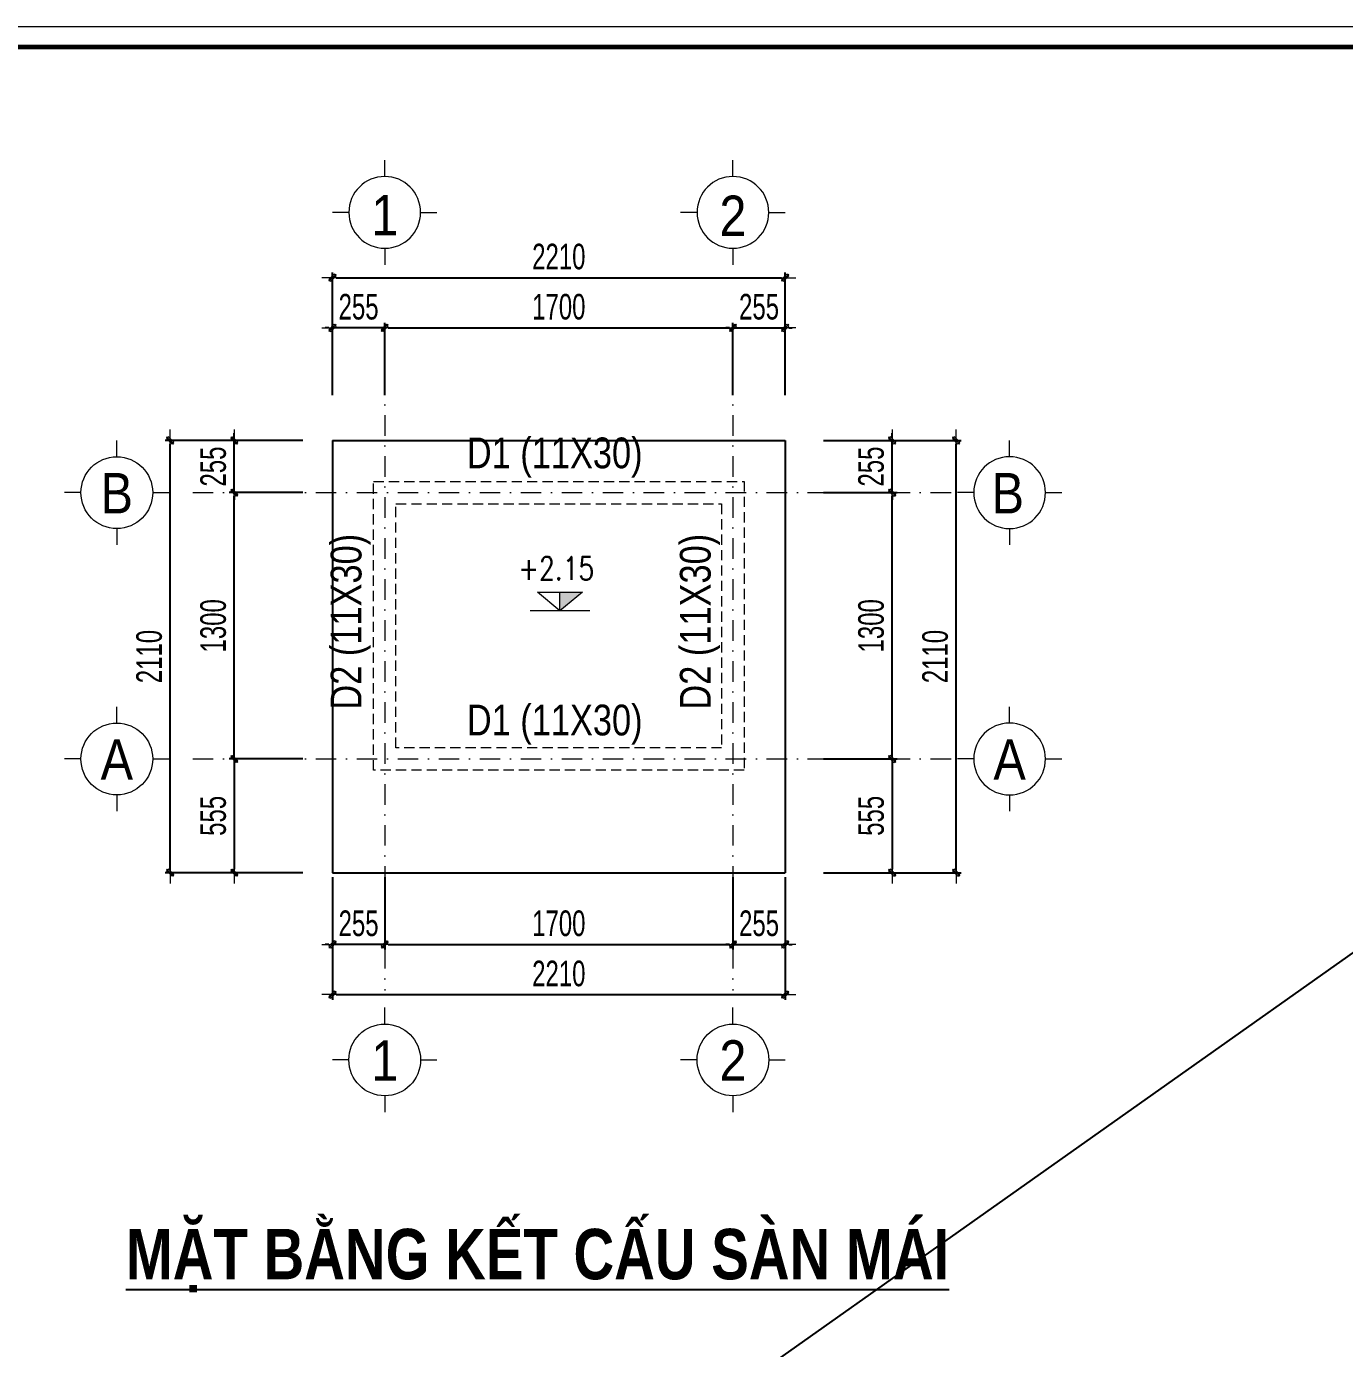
# Model space of a CAD drawing. Header units: millimetres. Extents: x -211129 to 461116, y -574633 to 115.
# Drawn here: x 309646 to 316081, y -538145 to -531691 of the extents above; entities that cross this region are included whole.
import ezdxf
from ezdxf.enums import TextEntityAlignment as Align

# ---------------------------------------------------------------- set-up
doc = ezdxf.new("R2010")
doc.units = ezdxf.units.MM
doc.header["$MEASUREMENT"] = 0
doc.header["$PDMODE"] = 32
doc.linetypes.add('DASHDOT', pattern=[1, 0.5, -0.25, 0, -0.25])
doc.linetypes.add('HIDDEN', pattern=[0.375, 0.25, -0.125])
doc.layers.get('Defpoints').update_dxf_attribs({"color": 1})
doc.layers.add('KCS_Plotter', color=11, linetype='Continuous', plot=False)
for name, color, linetype, lineweight in [('Khungten_LCDI', 7, 'Continuous', 5), ('LC Dim', 8, 'Continuous', 18), ('LC ISO', 153, 'Continuous', 13), ('LC MANH DUT', 35, 'HIDDEN', 5), ('LC Net manh', 133, 'Continuous', 5), ('LC Net thay', 63, 'Continuous', 25), ('LC Net truc', 79, 'DASHDOT', 13), ('LC Text1', 3, 'Continuous', 20), ('LC Text2', 7, 'Continuous', 25)]:
    doc.layers.add(name, color=color, linetype=linetype, lineweight=lineweight)
doc.styles.add('HOATBIF', font='hoatbif.shx', dxfattribs={"width": 0.7})
doc.styles.add('Khungten', font='VHAVAN.TTF', dxfattribs={"width": 0.9, "height": 5000})
doc.styles.add('LC 1', font='VHAVANB.TTF')
doc.styles.add('LC3', font='VHARIALB.TTF', dxfattribs={"width": 0.8})
doc.styles.add('T1', font='Vnsimli.shx', dxfattribs={"width": 0.8})
doc.styles.add('T2', font='VHARIAL.TTF', dxfattribs={"width": 0.8})
doc.styles.add('Title', font='VHBLACK.TTF', dxfattribs={"width": 0.8})
doc.dimstyles.new('1-100(1-50)', dxfattribs={"dimscale": 50, "dimtxt": 2.5, "dimasz": 0.35, "dimexe": 0.5, "dimexo": 0, "dimgap": 0.8, "dimtad": 1, "dimdec": 0, "dimzin": 0, "dimdsep": 46, "dimtxsty": 'HOATBIF', "dimblk1": 'DOT', "dimblk2": 'DOT', "dimsah": 1, "dimcen": -1, "dimdle": 1, "dimclrd": 256, "dimclre": 256, "dimclrt": 4, "dimadec": 3, "dimazin": 2, "dimtfac": 0.333333, "dimtdec": 0, "dimtix": 1, "dimtmove": 2, "dimatfit": 3, "dimldrblk": 'DOT', "dimfxl": 1, "dimtvp": 0.833333, "dimtolj": 1, "dimtzin": 0, "dimarcsym": 0})

# ---------------------------------------------------------------- blocks, each defined once
blk = doc.blocks.new('lcdi fix')
at = {"layer": 'Defpoints', "lineweight": 0}
blk.add_lwpolyline([(-1200, -14850), (-1200, 14850), (40800, 14850), (40800, -14850)], close=True, dxfattribs=at)
at = {"layer": 'Khungten_LCDI', "color": 5, "lineweight": 60}
blk.add_lwpolyline([(0, -14650), (0, 14650), (40600, 14650), (40600, -14650)], close=True, dxfattribs=at)
at = {"color": 7, "style": 'Khungten', "width": 0.8}
for tag, p in [('REVISION', (39499, -10746)), ('NGAYHT', (39546, -11609))]:
    blk.add_attdef(tag, text='', height=200, dxfattribs=at).set_placement(p, align=Align.CENTER)
at = {"layer": 'LC Text1', "color": 3, "style": 'LC 1', "width": 1.834006}
for tag, p, p2 in [('TENBANVE1', (36913, -8886), (40339, -8886)), ('TENBANVE2', (36913, -9562), (40339, -9562))]:
    blk.add_attdef(tag, text='', height=250, dxfattribs=at).set_placement(p, p2, align=Align.FIT)
at = {"layer": 'LC Text1', "style": 'Title', "width": 0.7}
blk.add_attdef('SOBANVE', text='', height=250, dxfattribs=at).set_placement((39562, -13896), align=Align.CENTER)
blk = doc.blocks.new('TTRUC')
at = {"layer": 'LC ISO'}
for p, q in [((0, 6.95), (0, 10.13)), ((-6.95, 0), (-10.13, 0)), ((6.95, 0), (10.13, 0)), ((0, -6.95), (0, -10.13))]:
    blk.add_line(p, q, dxfattribs=at)
at = {"layer": 'LC Net manh'}
blk.add_circle((0, 0), 6.95, dxfattribs=at)
blk = doc.blocks.new('DOT')
at = {"layer": 'LC Dim'}
blk.add_line((-3, 0), (3, 0), dxfattribs=at)
at = {"layer": 'LC Dim', "color": 4}
blk.add_line((-1, -1), (1, 1), dxfattribs=at)
blk.add_lwpolyline([(0.5, 1), (-1, -0.5), (-0.5, -1), (1, 0.5)], close=True, dxfattribs=at)
blk = doc.blocks.new('*D1063')
at = {"layer": 'Defpoints', "color": 0, "ltscale": 2, "transparency": 16777216}
for p in [(310660.7, -533966.9), (310995.8, -533966.9), (310995.8, -535266.9)]:
    blk.add_point(p, dxfattribs=at)
at = {"layer": 'LC Dim', "lineweight": -2, "ltscale": 2, "transparency": 16777216}
for p, q in [((310995.8, -533966.9), (310635.7, -533966.9)), ((310660.7, -535249.4), (310660.7, -533984.4)), ((310995.8, -535266.9), (310635.7, -535266.9))]:
    blk.add_line(p, q, dxfattribs=at)
at = {"layer": 'LC Dim', "lineweight": -2, "ltscale": 2, "transparency": 16777216, "xscale": 17.5, "yscale": 17.5, "zscale": 17.5}
for p, rotation in [((310660.7, -533966.9), 90), ((310660.7, -535266.9), 270)]:
    blk.add_blockref('DOT', p, dxfattribs=dict(at, rotation=rotation))
at = {"layer": 'LC Dim', "color": 4, "ltscale": 2, "transparency": 16777216, "insert": (310558.2, -534616.9), "char_height": 125, "attachment_point": 5, "rotation": 90, "style": 'HOATBIF'}
blk.add_mtext('\\A1;1300', dxfattribs=at)
blk = doc.blocks.new('_Dot')
at = {"color": 0, "linetype": 'ByBlock', "lineweight": -2}
blk.add_line((-0.5, 0), (-1, 0), dxfattribs=at)
at = {"color": 0, "linetype": 'ByBlock', "const_width": 0.5}
blk.add_lwpolyline([(-0.25, 0, 1), (0.25, 0, 1)], format="xyb", close=True, dxfattribs=at)
blk = doc.blocks.new('*D1064')
at = {"layer": 'Defpoints', "color": 0, "ltscale": 2, "transparency": 16777216}
for p in [(310660.7, -533711.9), (310995.8, -533711.9), (310995.8, -533966.9)]:
    blk.add_point(p, dxfattribs=at)
at = {"layer": 'LC Dim', "lineweight": -2, "ltscale": 2, "transparency": 16777216}
for p, q in [((310660.7, -533694.4), (310660.7, -533676.9)), ((310995.8, -533711.9), (310635.7, -533711.9)), ((310660.7, -533966.9), (310660.7, -533711.9)), ((310995.8, -533966.9), (310635.7, -533966.9)), ((310660.7, -533984.4), (310660.7, -534001.9))]:
    blk.add_line(p, q, dxfattribs=at)
at = {"layer": 'LC Dim', "lineweight": -2, "ltscale": 2, "transparency": 16777216, "xscale": 17.5, "yscale": 17.5, "zscale": 17.5}
for p, rotation in [((310660.7, -533711.9), 270), ((310660.7, -533966.9), 90)]:
    blk.add_blockref('DOT', p, dxfattribs=dict(at, rotation=rotation))
at = {"layer": 'LC Dim', "color": 4, "ltscale": 2, "transparency": 16777216, "insert": (310558.2, -533839.4), "char_height": 125, "attachment_point": 5, "rotation": 90, "style": 'HOATBIF'}
blk.add_mtext('\\A1;255', dxfattribs=at)
blk = doc.blocks.new('*D1065')
at = {"layer": 'Defpoints', "color": 0, "ltscale": 2, "transparency": 16777216}
for p in [(310995.8, -535266.9), (310660.7, -535821.9), (310995.8, -535821.9)]:
    blk.add_point(p, dxfattribs=at)
at = {"layer": 'LC Dim', "lineweight": -2, "ltscale": 2, "transparency": 16777216}
for p, q in [((310995.8, -535266.9), (310635.7, -535266.9)), ((310660.7, -535284.4), (310660.7, -535804.4)), ((310995.8, -535821.9), (310635.7, -535821.9))]:
    blk.add_line(p, q, dxfattribs=at)
at = {"layer": 'LC Dim', "lineweight": -2, "ltscale": 2, "transparency": 16777216, "xscale": 17.5, "yscale": 17.5, "zscale": 17.5}
for p, rotation in [((310660.7, -535266.9), 90), ((310660.7, -535821.9), 270)]:
    blk.add_blockref('DOT', p, dxfattribs=dict(at, rotation=rotation))
at = {"layer": 'LC Dim', "color": 4, "ltscale": 2, "transparency": 16777216, "insert": (310558.2, -535544.4), "char_height": 125, "attachment_point": 5, "rotation": 90, "style": 'HOATBIF'}
blk.add_mtext('\\A1;555', dxfattribs=at)
blk = doc.blocks.new('*D1066')
at = {"layer": 'Defpoints', "color": 0, "ltscale": 2, "transparency": 16777216}
for p in [(311395.2, -535844.2), (313095.2, -535844.2), (313095.2, -536172.1)]:
    blk.add_point(p, dxfattribs=at)
at = {"layer": 'LC Dim', "lineweight": -2, "ltscale": 2, "transparency": 16777216}
for p, q in [((311395.2, -535844.2), (311395.2, -536197.1)), ((313095.2, -535844.2), (313095.2, -536197.1)), ((311412.7, -536172.1), (313077.7, -536172.1))]:
    blk.add_line(p, q, dxfattribs=at)
at = {"layer": 'LC Dim', "lineweight": -2, "ltscale": 2, "transparency": 16777216, "xscale": 17.5, "yscale": 17.5, "zscale": 17.5, "rotation": 180}
blk.add_blockref('DOT', (311395.2, -536172.1), dxfattribs=at)
at = {"layer": 'LC Dim', "lineweight": -2, "ltscale": 2, "transparency": 16777216, "xscale": 17.5, "yscale": 17.5, "zscale": 17.5}
blk.add_blockref('DOT', (313095.2, -536172.1), dxfattribs=at)
at = {"layer": 'LC Dim', "color": 4, "ltscale": 2, "transparency": 16777216, "insert": (312245.2, -536069.6), "char_height": 125, "attachment_point": 5, "style": 'HOATBIF'}
blk.add_mtext('\\A1;1700', dxfattribs=at)
blk = doc.blocks.new('*D1067')
at = {"layer": 'Defpoints', "color": 0, "ltscale": 2, "transparency": 16777216}
for p in [(313095.2, -535844.2), (313350.2, -535844.2), (313350.2, -536172.1)]:
    blk.add_point(p, dxfattribs=at)
at = {"layer": 'LC Dim', "lineweight": -2, "ltscale": 2, "transparency": 16777216}
for p, q in [((313095.2, -535844.2), (313095.2, -536197.1)), ((313350.2, -535844.2), (313350.2, -536197.1)), ((313077.7, -536172.1), (313060.2, -536172.1)), ((313095.2, -536172.1), (313350.2, -536172.1)), ((313367.7, -536172.1), (313385.2, -536172.1))]:
    blk.add_line(p, q, dxfattribs=at)
at = {"layer": 'LC Dim', "lineweight": -2, "ltscale": 2, "transparency": 16777216, "xscale": 17.5, "yscale": 17.5, "zscale": 17.5}
blk.add_blockref('DOT', (313095.2, -536172.1), dxfattribs=at)
at = {"layer": 'LC Dim', "lineweight": -2, "ltscale": 2, "transparency": 16777216, "xscale": 17.5, "yscale": 17.5, "zscale": 17.5, "rotation": 180}
blk.add_blockref('DOT', (313350.2, -536172.1), dxfattribs=at)
at = {"layer": 'LC Dim', "color": 4, "ltscale": 2, "transparency": 16777216, "insert": (313222.7, -536069.6), "char_height": 125, "attachment_point": 5, "style": 'HOATBIF'}
blk.add_mtext('\\A1;255', dxfattribs=at)
blk = doc.blocks.new('*D1068')
at = {"layer": 'Defpoints', "color": 0, "ltscale": 2, "transparency": 16777216}
for p in [(311140.2, -535844.2), (311395.2, -535844.2), (311140.2, -536172.1)]:
    blk.add_point(p, dxfattribs=at)
at = {"layer": 'LC Dim', "lineweight": -2, "ltscale": 2, "transparency": 16777216}
for p, q in [((311140.2, -535844.2), (311140.2, -536197.1)), ((311395.2, -535844.2), (311395.2, -536197.1)), ((311122.7, -536172.1), (311105.2, -536172.1)), ((311395.2, -536172.1), (311140.2, -536172.1)), ((311412.7, -536172.1), (311430.2, -536172.1))]:
    blk.add_line(p, q, dxfattribs=at)
at = {"layer": 'LC Dim', "lineweight": -2, "ltscale": 2, "transparency": 16777216, "xscale": 17.5, "yscale": 17.5, "zscale": 17.5}
blk.add_blockref('DOT', (311140.2, -536172.1), dxfattribs=at)
at = {"layer": 'LC Dim', "lineweight": -2, "ltscale": 2, "transparency": 16777216, "xscale": 17.5, "yscale": 17.5, "zscale": 17.5, "rotation": 180}
blk.add_blockref('DOT', (311395.2, -536172.1), dxfattribs=at)
at = {"layer": 'LC Dim', "color": 4, "ltscale": 2, "transparency": 16777216, "insert": (311267.7, -536069.6), "char_height": 125, "attachment_point": 5, "style": 'HOATBIF'}
blk.add_mtext('\\A1;255', dxfattribs=at)
blk = doc.blocks.new('*D1094')
at = {"layer": 'Defpoints', "color": 0, "ltscale": 2, "transparency": 16777216}
for p in [(311140.2, -535844.2), (313350.2, -535844.2), (313350.2, -536417.1)]:
    blk.add_point(p, dxfattribs=at)
at = {"layer": 'LC Dim', "lineweight": -2, "ltscale": 2, "transparency": 16777216}
for p, q in [((311140.2, -535844.2), (311140.2, -536442.1)), ((313350.2, -535844.2), (313350.2, -536442.1)), ((311157.7, -536417.1), (313332.7, -536417.1))]:
    blk.add_line(p, q, dxfattribs=at)
at = {"layer": 'LC Dim', "lineweight": -2, "ltscale": 2, "transparency": 16777216, "xscale": 17.5, "yscale": 17.5, "zscale": 17.5, "rotation": 180}
blk.add_blockref('DOT', (311140.2, -536417.1), dxfattribs=at)
at = {"layer": 'LC Dim', "lineweight": -2, "ltscale": 2, "transparency": 16777216, "xscale": 17.5, "yscale": 17.5, "zscale": 17.5}
blk.add_blockref('DOT', (313350.2, -536417.1), dxfattribs=at)
at = {"layer": 'LC Dim', "color": 4, "ltscale": 2, "transparency": 16777216, "insert": (312245.2, -536314.6), "char_height": 125, "attachment_point": 5, "style": 'HOATBIF'}
blk.add_mtext('\\A1;2210', dxfattribs=at)
blk = doc.blocks.new('*D1095')
at = {"layer": 'Defpoints', "color": 0, "ltscale": 2, "transparency": 16777216}
for p in [(310348.1, -533711.9), (310754.7, -533711.9), (310754.7, -535821.9)]:
    blk.add_point(p, dxfattribs=at)
at = {"layer": 'LC Dim', "lineweight": -2, "ltscale": 2, "transparency": 16777216}
for p, q in [((310754.7, -533711.9), (310323.1, -533711.9)), ((310348.1, -535804.4), (310348.1, -533729.4)), ((310754.7, -535821.9), (310323.1, -535821.9))]:
    blk.add_line(p, q, dxfattribs=at)
at = {"layer": 'LC Dim', "lineweight": -2, "ltscale": 2, "transparency": 16777216, "xscale": 17.5, "yscale": 17.5, "zscale": 17.5}
for p, rotation in [((310348.1, -533711.9), 90), ((310348.1, -535821.9), 270)]:
    blk.add_blockref('DOT', p, dxfattribs=dict(at, rotation=rotation))
at = {"layer": 'LC Dim', "color": 4, "ltscale": 2, "transparency": 16777216, "insert": (310245.6, -534766.9), "char_height": 125, "attachment_point": 5, "rotation": 90, "style": 'HOATBIF'}
blk.add_mtext('\\A1;2110', dxfattribs=at)
blk = doc.blocks.new('*D1096')
at = {"layer": 'Defpoints', "color": 0, "ltscale": 2, "transparency": 16777216}
for p in [(313537.4, -533966.9), (313872.6, -533966.9), (313537.4, -535266.9)]:
    blk.add_point(p, dxfattribs=at)
at = {"layer": 'LC Dim', "lineweight": -2, "ltscale": 2, "transparency": 16777216}
for p, q in [((313537.4, -533966.9), (313897.6, -533966.9)), ((313872.6, -535249.4), (313872.6, -533984.4)), ((313537.4, -535266.9), (313897.6, -535266.9))]:
    blk.add_line(p, q, dxfattribs=at)
at = {"layer": 'LC Dim', "lineweight": -2, "ltscale": 2, "transparency": 16777216, "xscale": 17.5, "yscale": 17.5, "zscale": 17.5}
for p, rotation in [((313872.6, -533966.9), 90), ((313872.6, -535266.9), 270)]:
    blk.add_blockref('DOT', p, dxfattribs=dict(at, rotation=rotation))
at = {"layer": 'LC Dim', "color": 4, "ltscale": 2, "transparency": 16777216, "insert": (313770.1, -534616.9), "char_height": 125, "attachment_point": 5, "rotation": 90, "style": 'HOATBIF'}
blk.add_mtext('\\A1;1300', dxfattribs=at)
blk = doc.blocks.new('*D1097')
at = {"layer": 'Defpoints', "color": 0, "ltscale": 2, "transparency": 16777216}
for p in [(313537.4, -533711.9), (313872.6, -533711.9), (313537.4, -533966.9)]:
    blk.add_point(p, dxfattribs=at)
at = {"layer": 'LC Dim', "lineweight": -2, "ltscale": 2, "transparency": 16777216}
for p, q in [((313872.6, -533694.4), (313872.6, -533676.9)), ((313537.4, -533711.9), (313897.6, -533711.9)), ((313872.6, -533966.9), (313872.6, -533711.9)), ((313537.4, -533966.9), (313897.6, -533966.9)), ((313872.6, -533984.4), (313872.6, -534001.9))]:
    blk.add_line(p, q, dxfattribs=at)
at = {"layer": 'LC Dim', "lineweight": -2, "ltscale": 2, "transparency": 16777216, "xscale": 17.5, "yscale": 17.5, "zscale": 17.5}
for p, rotation in [((313872.6, -533711.9), 270), ((313872.6, -533966.9), 90)]:
    blk.add_blockref('DOT', p, dxfattribs=dict(at, rotation=rotation))
at = {"layer": 'LC Dim', "color": 4, "ltscale": 2, "transparency": 16777216, "insert": (313770.1, -533839.4), "char_height": 125, "attachment_point": 5, "rotation": 90, "style": 'HOATBIF'}
blk.add_mtext('\\A1;255', dxfattribs=at)
blk = doc.blocks.new('*D1098')
at = {"layer": 'Defpoints', "color": 0, "ltscale": 2, "transparency": 16777216}
for p in [(313537.4, -535266.9), (313537.4, -535821.9), (313872.6, -535821.9)]:
    blk.add_point(p, dxfattribs=at)
at = {"layer": 'LC Dim', "lineweight": -2, "ltscale": 2, "transparency": 16777216}
for p, q in [((313537.4, -535266.9), (313897.6, -535266.9)), ((313872.6, -535284.4), (313872.6, -535804.4)), ((313537.4, -535821.9), (313897.6, -535821.9))]:
    blk.add_line(p, q, dxfattribs=at)
at = {"layer": 'LC Dim', "lineweight": -2, "ltscale": 2, "transparency": 16777216, "xscale": 17.5, "yscale": 17.5, "zscale": 17.5}
for p, rotation in [((313872.6, -535266.9), 90), ((313872.6, -535821.9), 270)]:
    blk.add_blockref('DOT', p, dxfattribs=dict(at, rotation=rotation))
at = {"layer": 'LC Dim', "color": 4, "ltscale": 2, "transparency": 16777216, "insert": (313770.1, -535544.4), "char_height": 125, "attachment_point": 5, "rotation": 90, "style": 'HOATBIF'}
blk.add_mtext('\\A1;555', dxfattribs=at)
blk = doc.blocks.new('*D1099')
at = {"layer": 'Defpoints', "color": 0, "ltscale": 2, "transparency": 16777216}
for p in [(313778.6, -533711.9), (314185.2, -533711.9), (313778.6, -535821.9)]:
    blk.add_point(p, dxfattribs=at)
at = {"layer": 'LC Dim', "lineweight": -2, "ltscale": 2, "transparency": 16777216}
for p, q in [((313778.6, -533711.9), (314210.2, -533711.9)), ((314185.2, -535804.4), (314185.2, -533729.4)), ((313778.6, -535821.9), (314210.2, -535821.9))]:
    blk.add_line(p, q, dxfattribs=at)
at = {"layer": 'LC Dim', "lineweight": -2, "ltscale": 2, "transparency": 16777216, "xscale": 17.5, "yscale": 17.5, "zscale": 17.5}
for p, rotation in [((314185.2, -533711.9), 90), ((314185.2, -535821.9), 270)]:
    blk.add_blockref('DOT', p, dxfattribs=dict(at, rotation=rotation))
at = {"layer": 'LC Dim', "color": 4, "ltscale": 2, "transparency": 16777216, "insert": (314082.7, -534766.9), "char_height": 125, "attachment_point": 5, "rotation": 90, "style": 'HOATBIF'}
blk.add_mtext('\\A1;2110', dxfattribs=at)
blk = doc.blocks.new('*D1100')
at = {"layer": 'Defpoints', "color": 0, "ltscale": 2, "transparency": 16777216}
for p in [(313095.2, -533162.6), (311395.2, -533490.5), (313095.2, -533490.5)]:
    blk.add_point(p, dxfattribs=at)
at = {"layer": 'LC Dim', "lineweight": -2, "ltscale": 2, "transparency": 16777216}
for p, q in [((311395.2, -533490.5), (311395.2, -533137.6)), ((311412.7, -533162.6), (313077.7, -533162.6)), ((313095.2, -533490.5), (313095.2, -533137.6))]:
    blk.add_line(p, q, dxfattribs=at)
at = {"layer": 'LC Dim', "lineweight": -2, "ltscale": 2, "transparency": 16777216, "xscale": 17.5, "yscale": 17.5, "zscale": 17.5, "rotation": 180}
blk.add_blockref('DOT', (311395.2, -533162.6), dxfattribs=at)
at = {"layer": 'LC Dim', "lineweight": -2, "ltscale": 2, "transparency": 16777216, "xscale": 17.5, "yscale": 17.5, "zscale": 17.5}
blk.add_blockref('DOT', (313095.2, -533162.6), dxfattribs=at)
at = {"layer": 'LC Dim', "color": 4, "ltscale": 2, "transparency": 16777216, "insert": (312245.2, -533060.1), "char_height": 125, "attachment_point": 5, "style": 'HOATBIF'}
blk.add_mtext('\\A1;1700', dxfattribs=at)
blk = doc.blocks.new('*D1101')
at = {"layer": 'Defpoints', "color": 0, "ltscale": 2, "transparency": 16777216}
for p in [(313350.2, -533162.6), (313095.2, -533490.5), (313350.2, -533490.5)]:
    blk.add_point(p, dxfattribs=at)
at = {"layer": 'LC Dim', "lineweight": -2, "ltscale": 2, "transparency": 16777216}
for p, q in [((313077.7, -533162.6), (313060.2, -533162.6)), ((313095.2, -533490.5), (313095.2, -533137.6)), ((313095.2, -533162.6), (313350.2, -533162.6)), ((313350.2, -533490.5), (313350.2, -533137.6)), ((313367.7, -533162.6), (313385.2, -533162.6))]:
    blk.add_line(p, q, dxfattribs=at)
at = {"layer": 'LC Dim', "lineweight": -2, "ltscale": 2, "transparency": 16777216, "xscale": 17.5, "yscale": 17.5, "zscale": 17.5}
blk.add_blockref('DOT', (313095.2, -533162.6), dxfattribs=at)
at = {"layer": 'LC Dim', "lineweight": -2, "ltscale": 2, "transparency": 16777216, "xscale": 17.5, "yscale": 17.5, "zscale": 17.5, "rotation": 180}
blk.add_blockref('DOT', (313350.2, -533162.6), dxfattribs=at)
at = {"layer": 'LC Dim', "color": 4, "ltscale": 2, "transparency": 16777216, "insert": (313222.7, -533060.1), "char_height": 125, "attachment_point": 5, "style": 'HOATBIF'}
blk.add_mtext('\\A1;255', dxfattribs=at)
blk = doc.blocks.new('*D1102')
at = {"layer": 'Defpoints', "color": 0, "ltscale": 2, "transparency": 16777216}
for p in [(311140.2, -533162.6), (311140.2, -533490.5), (311395.2, -533490.5)]:
    blk.add_point(p, dxfattribs=at)
at = {"layer": 'LC Dim', "lineweight": -2, "ltscale": 2, "transparency": 16777216}
for p, q in [((311122.7, -533162.6), (311105.2, -533162.6)), ((311140.2, -533490.5), (311140.2, -533137.6)), ((311395.2, -533162.6), (311140.2, -533162.6)), ((311395.2, -533490.5), (311395.2, -533137.6)), ((311412.7, -533162.6), (311430.2, -533162.6))]:
    blk.add_line(p, q, dxfattribs=at)
at = {"layer": 'LC Dim', "lineweight": -2, "ltscale": 2, "transparency": 16777216, "xscale": 17.5, "yscale": 17.5, "zscale": 17.5}
blk.add_blockref('DOT', (311140.2, -533162.6), dxfattribs=at)
at = {"layer": 'LC Dim', "lineweight": -2, "ltscale": 2, "transparency": 16777216, "xscale": 17.5, "yscale": 17.5, "zscale": 17.5, "rotation": 180}
blk.add_blockref('DOT', (311395.2, -533162.6), dxfattribs=at)
at = {"layer": 'LC Dim', "color": 4, "ltscale": 2, "transparency": 16777216, "insert": (311267.7, -533060.1), "char_height": 125, "attachment_point": 5, "style": 'HOATBIF'}
blk.add_mtext('\\A1;255', dxfattribs=at)
blk = doc.blocks.new('*D1103')
at = {"layer": 'Defpoints', "color": 0, "ltscale": 2, "transparency": 16777216}
for p in [(313350.2, -532917.6), (311140.2, -533490.5), (313350.2, -533490.5)]:
    blk.add_point(p, dxfattribs=at)
at = {"layer": 'LC Dim', "lineweight": -2, "ltscale": 2, "transparency": 16777216}
for p, q in [((311140.2, -533490.5), (311140.2, -532892.6)), ((311157.7, -532917.6), (313332.7, -532917.6)), ((313350.2, -533490.5), (313350.2, -532892.6))]:
    blk.add_line(p, q, dxfattribs=at)
at = {"layer": 'LC Dim', "lineweight": -2, "ltscale": 2, "transparency": 16777216, "xscale": 17.5, "yscale": 17.5, "zscale": 17.5, "rotation": 180}
blk.add_blockref('DOT', (311140.2, -532917.6), dxfattribs=at)
at = {"layer": 'LC Dim', "lineweight": -2, "ltscale": 2, "transparency": 16777216, "xscale": 17.5, "yscale": 17.5, "zscale": 17.5}
blk.add_blockref('DOT', (313350.2, -532917.6), dxfattribs=at)
at = {"layer": 'LC Dim', "color": 4, "ltscale": 2, "transparency": 16777216, "insert": (312245.2, -532815.1), "char_height": 125, "attachment_point": 5, "style": 'HOATBIF'}
blk.add_mtext('\\A1;2210', dxfattribs=at)
blk = doc.blocks.new('Caodo1')
at = {"layer": 'LC Text1'}
blk.add_hatch(color=4, dxfattribs=at).paths.add_polyline_path([(0, 200), (0, 0), (243, 200)])
at = {"layer": 'LC Text1', "color": 4}
for p, q in [((0, 0), (0, 200)), ((324, 0), (-324, 0))]:
    blk.add_line(p, q, dxfattribs=at)
blk.add_lwpolyline([(-243, 200), (243, 200), (0, 0), (0, 0)], close=True, dxfattribs=at)
at = {"layer": 'LC Text1', "color": 4, "style": 'T1', "width": 0.8}
blk.add_attdef('%%P0,00', text='', height=250, dxfattribs=at).set_placement((-39, 460), align=Align.MIDDLE_CENTER)
blk = doc.blocks.new('TIEUDE1')
at = {"layer": 'LC Text2', "color": 7, "style": 'LC 1'}
blk.add_attdef('TIªU§Ò', text='', height=5, dxfattribs=at).set_placement((0, 0), align=Align.BOTTOM_CENTER)
blk.add_attdef('TL', text='', height=3, dxfattribs=at).set_placement((0, -2), align=Align.TOP_CENTER)

msp = doc.modelspace()

# ---------------------------------------------------------------- linework, layer by layer
at = {"layer": 'KCS_Plotter', "ltscale": 250}
msp.add_line((301516.3, -546541.2), (322516.3, -531691.2), dxfattribs=at)
at = {"layer": 'LC MANH DUT', "ltscale": 200}
for points in [[(311340.2, -533911.9), (313150.2, -533911.9), (313150.2, -535321.9), (311340.2, -535321.9)], [(311450.2, -534021.9), (313040.2, -534021.9), (313040.2, -535211.9), (311450.2, -535211.9)]]:
    msp.add_lwpolyline(points, close=True, dxfattribs=at)
at = {"layer": 'LC Net thay', "ltscale": 200}
for p, q in [((311140.2, -533711.9), (311140.2, -535821.9)), ((311140.2, -533711.9), (313350.2, -533711.9)), ((313350.2, -533711.9), (313350.2, -535821.9)), ((311140.2, -535821.9), (313350.2, -535821.9))]:
    msp.add_line(p, q, dxfattribs=at)
at = {"layer": 'LC Net truc', "ltscale": 200}
for p, q in [((311395.2, -533388.9), (311395.2, -536397.4)), ((313095.2, -533388.9), (313095.2, -536397.4)), ((310458.3, -533966.9), (314185.2, -533966.9)), ((310458.3, -535266.9), (314185.2, -535266.9))]:
    msp.add_line(p, q, dxfattribs=at)

# ---------------------------------------------------------------- block references
at = {"layer": 'LC ISO', "xscale": -25.19610424696835, "yscale": 25.19610424696835, "zscale": 25.19610424696835, "rotation": 180}
for p in [(311395.2, -532598.8), (313095.2, -532598.8)]:
    msp.add_blockref('TTRUC', p, dxfattribs=at)
at = {"layer": 'LC ISO', "yscale": 25.19610424696835, "zscale": 25.19610424696835}
for p, xscale in [((310087.3, -533966.9), 25.19610424696835), ((314446, -533966.9), -25.19610424696835), ((310087.3, -535266.9), 25.19610424696835), ((314446, -535266.9), -25.19610424696835), ((311395.2, -536735.9), 25.19610424696835), ((313095.2, -536735.9), 25.19610424696835)]:
    msp.add_blockref('TTRUC', p, dxfattribs=dict(at, xscale=xscale))
at = {"layer": 'LC Net thay', "xscale": 0.5000000000000013, "yscale": 0.5000000000000013, "zscale": 0.5000000000000013}
msp.add_blockref('lcdi fix', (302116.3, -539116.2), dxfattribs=at)
at = {"layer": 'LC Text1'}
ref = msp.add_blockref('Caodo1', (312250.8, -534543.1), dxfattribs=dict(at, xscale=0.45, yscale=0.45, zscale=0.45))
ref.add_attrib('%%P0,00', '+2.15', dxfattribs={"layer": 'LC Text2', "height": 112.5, "style": 'T1', "width": 0.8}).set_placement((312233.2, -534336.3), align=Align.MIDDLE_CENTER)
at = {"layer": 'LC Text2'}
ref = msp.add_blockref('TIEUDE1', (312141.1, -537880.6), dxfattribs=dict(at, xscale=50.00000000009664, yscale=50.00000000009664, zscale=50.00000000009664))
ref.add_attrib('TIªU§Ò', '%%UmÆt B»NG kÕt cÊu sµn m¸i', dxfattribs={"color": 7, "height": 246.221, "style": 'LC3', "width": 0.8}).set_placement((312141.1, -537880.6), align=Align.BOTTOM_CENTER)

# ---------------------------------------------------------------- texts
at = {"layer": 'LC Text1', "ltscale": 0.2, "style": 'LC 1', "width": 0.9}
for s, p in [('1', (311395.2, -532769.7)), ('2', (313095.2, -532773.4)), ('B', (310087.3, -534127.4)), ('B', (314437.4, -534127.4)), ('A', (310087.3, -535427.4)), ('A', (314446.1, -535427.4)), ('1', (311395.2, -536896.4)), ('2', (313095.2, -536896.4))]:
    msp.add_text(s, height=197.3, dxfattribs=at).set_placement(p, align=Align.BOTTOM_CENTER)
at = {"layer": 'LC Text2', "style": 'T2', "width": 0.8}
for p in [(311796, -533847.9), (311796, -535151.8)]:
    msp.add_text('D1 (11X30)', height=150.16, dxfattribs=at).set_placement(p)
for p in [(311281.8, -535026.1), (312986.4, -535026.1)]:
    msp.add_text('D2 (11X30)', height=150.16, rotation=90, dxfattribs=at).set_placement(p)

# ---------------------------------------------------------------- dimensions: what is measured, and where the dimension line sits
at = {"layer": 'LC Dim', "ltscale": 2}
for base, p1, p2, picture, middle in [((313350.2, -532917.6), (311140.2, -533490.5), (313350.2, -533490.5), '*D1103', (312245.2, -532815.1)), ((311140.2, -533162.6), (311395.2, -533490.5), (311140.2, -533490.5), '*D1102', (311267.7, -533060.1)), ((313095.2, -533162.6), (311395.2, -533490.5), (313095.2, -533490.5), '*D1100', (312245.2, -533060.1)), ((313350.2, -533162.6), (313095.2, -533490.5), (313350.2, -533490.5), '*D1101', (313222.7, -533060.1)), ((311140.2, -536172.1), (311395.2, -535844.2), (311140.2, -535844.2), '*D1068', (311267.7, -536069.6)), ((313350.2, -536417.1), (311140.2, -535844.2), (313350.2, -535844.2), '*D1094', (312245.2, -536314.6)), ((313095.2, -536172.1), (311395.2, -535844.2), (313095.2, -535844.2), '*D1066', (312245.2, -536069.6)), ((313350.2, -536172.1), (313095.2, -535844.2), (313350.2, -535844.2), '*D1067', (313222.7, -536069.6))]:
    dim = msp.add_linear_dim(base=base, p1=p1, p2=p2, dimstyle='1-100(1-50)', dxfattribs=at)
    dim.commit()
    dim.dimension.update_dxf_attribs({"geometry": picture, "text_midpoint": middle})
for base, p1, p2, picture, middle in [((310348.1, -533711.9), (310754.7, -535821.9), (310754.7, -533711.9), '*D1095', (310245.6, -534766.9)), ((310660.7, -533711.9), (310995.8, -533966.9), (310995.8, -533711.9), '*D1064', (310558.2, -533839.4)), ((313872.6, -533711.9), (313537.4, -533966.9), (313537.4, -533711.9), '*D1097', (313770.1, -533839.4)), ((314185.2, -533711.9), (313778.6, -535821.9), (313778.6, -533711.9), '*D1099', (314082.7, -534766.9)), ((310660.7, -535821.9), (310995.8, -535266.9), (310995.8, -535821.9), '*D1065', (310558.2, -535544.4)), ((313872.6, -535821.9), (313537.4, -535266.9), (313537.4, -535821.9), '*D1098', (313770.1, -535544.4))]:
    dim = msp.add_linear_dim(base=base, p1=p1, p2=p2, angle=90, dimstyle='1-100(1-50)', dxfattribs=at)
    dim.commit()
    dim.dimension.update_dxf_attribs({"geometry": picture, "text_midpoint": middle})
for base, p1, p2, picture, middle in [((310660.7, -533966.9), (310995.8, -535266.9), (310995.8, -533966.9), '*D1063', (310558.2, -534616.9)), ((313872.6, -533966.9), (313537.4, -535266.9), (313537.4, -533966.9), '*D1096', (313770.1, -534616.9))]:
    dim = msp.add_linear_dim(base=base, p1=p1, p2=p2, angle=90, dimstyle='1-100(1-50)', override={"dimlfac": 1}, dxfattribs=at)
    dim.commit()
    dim.dimension.update_dxf_attribs({"geometry": picture, "text_midpoint": middle})

doc.saveas('drawing.dxf')
